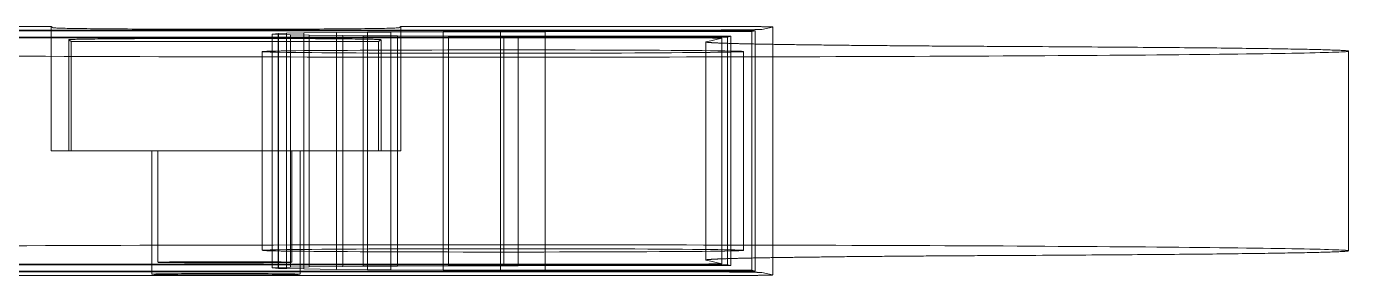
# Model space of a CAD drawing. Header units: millimetres. Extents: x 441.5 to 499.2, y 301.4 to 307.2.
# Drawn here: x 468.41 to 499.21, y 301.37 to 307.19 of the extents above; entities that cross this region are included whole.
import ezdxf

# ---------------------------------------------------------------- set-up
doc = ezdxf.new("R2010")
doc.units = ezdxf.units.MM
doc.layers.get('0').update_dxf_attribs({"true_color": 0xc2ced6})

# ---------------------------------------------------------------- blocks, each defined once
blk = doc.blocks.new('A$C53421767')
at = {"color": 0, "linetype": 'Continuous', "lineweight": 0, "extrusion": (0, 1, 0)}
for p, q in [((11.06, 2.824), (-24.153, 2.824)), ((-23.99, 2.805), (12.665, 2.805)), ((-11.307, 2.91), (-3.741, 2.91)), ((-3.741, 0), (-3.741, 2.91)), ((-3.741, 2.91), (-3.698, 2.877)), ((4.177, 2.775), (3.631, 2.772)), ((5.394, 2.781), (4.177, 2.775)), ((4.177, -2.775), (4.177, 2.775)), ((4.359, 2.877), (4.408, 2.91)), ((4.408, 2.91), (11.394, 2.91)), ((4.408, 0), (4.408, 2.91)), ((6.73, 2.785), (5.394, 2.781)), ((5.394, -2.781), (5.394, 2.781)), ((7.773, 2.786), (6.73, 2.785)), ((6.73, -2.785), (6.73, 2.785)), ((12.585, 2.787), (7.773, 2.786)), ((7.773, -2.786), (7.773, 2.786)), ((12.665, 2.805), (12.585, 2.787)), ((12.585, -2.787), (12.585, 2.787)), ((12.665, -2.805), (12.665, 2.805)), ((13.07, 2.895), (12.815, 2.838)), ((13.071, -2.896), (13.071, 2.895)), ((12.021, 2.661), (-22.759, 2.661)), ((-22.616, 2.644), (10.378, 2.644)), ((-3.333, 2.599), (-3.278, 2.557)), ((-3.333, 0), (-3.333, 2.599)), ((-3.278, 2.557), (3.882, 2.557)), ((-3.278, 0), (-3.278, 2.557)), ((1.559, 2.742), (1.41, 2.731)), ((1.41, -2.731), (1.41, 2.731)), ((1.41, 2.731), (1.547, 2.72)), ((1.547, -2.72), (1.547, 2.72)), ((1.547, 2.72), (1.833, 2.712)), ((1.741, 2.748), (1.559, 2.742)), ((1.559, -2.742), (1.559, 2.742)), ((2.143, 2.756), (1.741, 2.748)), ((1.741, -2.748), (1.741, 2.748)), ((1.833, -2.712), (1.833, 2.712)), ((1.833, 2.712), (2.267, 2.704)), ((2.906, 2.765), (2.143, 2.756)), ((2.143, -2.756), (2.143, 2.756)), ((2.267, -2.704), (2.267, 2.704)), ((2.267, 2.704), (3.054, 2.696)), ((3.631, 2.772), (2.906, 2.765)), ((2.906, -2.765), (2.906, 2.765)), ((3.054, -2.696), (3.054, 2.696)), ((3.054, 2.696), (3.528, 2.692)), ((3.528, -2.692), (3.528, 2.692)), ((3.528, 2.692), (4.325, 2.687)), ((3.631, -2.772), (3.631, 2.772)), ((3.882, 2.557), (3.944, 2.599)), ((3.882, 0), (3.882, 2.557)), ((3.945, 0), (3.945, 2.599)), ((4.325, -2.687), (4.325, 2.687)), ((4.325, 2.687), (5.516, 2.682)), ((5.516, -2.682), (5.516, 2.682)), ((5.516, 2.682), (6.808, 2.679)), ((6.808, -2.679), (6.808, 2.679)), ((6.808, 2.679), (7.141, 2.679)), ((7.141, -2.679), (7.141, 2.679)), ((7.141, 2.679), (12.098, 2.678)), ((11.516, -2.546), (11.516, 2.546)), ((11.887, 2.632), (11.527, 2.551)), ((11.889, -2.632), (11.889, 2.632)), ((12.098, 2.678), (12.021, 2.661)), ((12.021, -2.661), (12.021, 2.661)), ((12.098, -2.678), (12.098, 2.678)), ((1.173, -2.32), (1.173, 2.32)), ((12.388, -2.322), (12.388, 2.322)), ((26.489, -2.331), (26.489, 2.331)), ((4.408, 0), (-3.741, 0)), ((-3.741, 0), (-3.698, 0)), ((-3.333, 0), (-3.278, 0)), ((-3.278, 0), (3.882, 0)), ((-1.396, -2.877), (-1.396, 0)), ((-1.253, -2.599), (-1.253, 0)), ((1.865, -2.599), (1.865, 0)), ((2.057, -2.877), (2.057, 0)), ((3.882, 0), (3.944, 0)), ((4.359, 0), (4.408, 0)), ((12.021, -2.661), (-22.759, -2.661)), ((-22.616, -2.644), (10.378, -2.644)), ((1.41, -2.731), (1.547, -2.72)), ((1.559, -2.742), (1.41, -2.731)), ((1.547, -2.72), (1.833, -2.712)), ((1.741, -2.748), (1.559, -2.742)), ((2.143, -2.756), (1.741, -2.748)), ((1.833, -2.712), (2.267, -2.704)), ((2.906, -2.765), (2.143, -2.756)), ((2.267, -2.704), (3.054, -2.696)), ((3.631, -2.772), (2.906, -2.765)), ((3.054, -2.696), (3.528, -2.692)), ((3.528, -2.692), (4.325, -2.687)), ((4.177, -2.775), (3.631, -2.772)), ((4.325, -2.687), (5.516, -2.682)), ((5.516, -2.682), (6.808, -2.679)), ((6.808, -2.679), (7.141, -2.679)), ((7.141, -2.679), (12.098, -2.678)), ((11.887, -2.632), (11.527, -2.551)), ((12.098, -2.678), (12.021, -2.661)), ((11.06, -2.824), (-24.153, -2.824)), ((-23.99, -2.805), (12.665, -2.805)), ((-11.307, -2.91), (4.408, -2.91)), ((5.394, -2.781), (4.177, -2.775)), ((4.408, -2.91), (11.394, -2.91)), ((6.73, -2.785), (5.394, -2.781)), ((7.773, -2.786), (6.73, -2.785)), ((12.585, -2.787), (7.773, -2.786)), ((12.665, -2.805), (12.585, -2.787)), ((13.07, -2.895), (12.815, -2.838))]:
    blk.add_line(p, q, dxfattribs=at)
at = {"color": 0, "linetype": 'Continuous', "lineweight": 0}
for points in [[(4.359, 2.877), (4.355, 2.876), (4.347, 2.875), (4.334, 2.874), (4.317, 2.873), (4.295, 2.872), (4.27, 2.87), (4.24, 2.869), (4.206, 2.868), (4.167, 2.867), (4.125, 2.866), (4.078, 2.865), (4.027, 2.864), (3.973, 2.863), (3.914, 2.862), (3.852, 2.861), (3.785, 2.86), (3.715, 2.859), (3.642, 2.858), (3.565, 2.857), (3.484, 2.856), (3.4, 2.855), (3.313, 2.854), (3.222, 2.854), (3.129, 2.853), (3.033, 2.852), (2.933, 2.851), (2.831, 2.85), (2.726, 2.85), (2.619, 2.849), (2.509, 2.848), (2.397, 2.848), (2.283, 2.847), (2.167, 2.847), (2.048, 2.846), (1.928, 2.846), (1.806, 2.845), (1.683, 2.845), (1.558, 2.845), (1.432, 2.844), (1.305, 2.844), (1.177, 2.844), (1.048, 2.843), (0.918, 2.843), (0.787, 2.843), (0.656, 2.843), (0.525, 2.843), (0.393, 2.843), (0.262, 2.843), (0.13, 2.843), (-0.001, 2.843), (-0.132, 2.843), (-0.263, 2.843), (-0.392, 2.843), (-0.522, 2.844), (-0.65, 2.844), (-0.777, 2.844), (-0.903, 2.845), (-1.028, 2.845), (-1.151, 2.845), (-1.273, 2.846), (-1.393, 2.846), (-1.511, 2.847), (-1.627, 2.847), (-1.741, 2.848), (-1.853, 2.848), (-1.963, 2.849), (-2.07, 2.85), (-2.175, 2.85), (-2.277, 2.851), (-2.376, 2.852), (-2.472, 2.853), (-2.566, 2.853), (-2.656, 2.854), (-2.743, 2.855), (-2.827, 2.856), (-2.907, 2.857), (-2.984, 2.858), (-3.057, 2.859), (-3.127, 2.86), (-3.193, 2.861), (-3.256, 2.862), (-3.314, 2.863), (-3.368, 2.864), (-3.419, 2.865), (-3.465, 2.866), (-3.508, 2.867), (-3.546, 2.868), (-3.58, 2.869), (-3.61, 2.87), (-3.635, 2.872), (-3.656, 2.873), (-3.673, 2.874), (-3.686, 2.875), (-3.694, 2.876), (-3.698, 2.877)], [(12.815, 2.838), (12.813, 2.838), (12.811, 2.838), (12.809, 2.837), (12.806, 2.837), (12.803, 2.837), (12.799, 2.837), (12.795, 2.836), (12.79, 2.836), (12.785, 2.836), (12.779, 2.836), (12.773, 2.835), (12.767, 2.835), (12.76, 2.835), (12.752, 2.835), (12.744, 2.835), (12.736, 2.834), (12.727, 2.834), (12.718, 2.834), (12.709, 2.834), (12.699, 2.833), (12.688, 2.833), (12.677, 2.833), (12.666, 2.833), (12.654, 2.833), (12.642, 2.832), (12.63, 2.832), (12.617, 2.832), (12.604, 2.832), (12.59, 2.831), (12.576, 2.831), (12.561, 2.831), (12.546, 2.831), (12.531, 2.831), (12.515, 2.83), (12.499, 2.83), (12.483, 2.83), (12.466, 2.83), (12.449, 2.83), (12.431, 2.829), (12.413, 2.829), (12.395, 2.829), (12.377, 2.829), (12.358, 2.829), (12.339, 2.829), (12.319, 2.828), (12.299, 2.828), (12.279, 2.828), (12.258, 2.828), (12.238, 2.828), (12.216, 2.828), (12.195, 2.827), (12.173, 2.827), (12.151, 2.827), (12.129, 2.827), (12.107, 2.827), (12.084, 2.827), (12.061, 2.827), (12.037, 2.826), (12.014, 2.826), (11.99, 2.826), (11.966, 2.826), (11.942, 2.826), (11.917, 2.826), (11.893, 2.826), (11.868, 2.826), (11.843, 2.825), (11.817, 2.825), (11.792, 2.825), (11.766, 2.825), (11.74, 2.825), (11.715, 2.825), (11.688, 2.825), (11.662, 2.825), (11.636, 2.825), (11.609, 2.825), (11.582, 2.825), (11.556, 2.824), (11.529, 2.824), (11.502, 2.824), (11.474, 2.824), (11.447, 2.824), (11.42, 2.824), (11.392, 2.824), (11.365, 2.824), (11.337, 2.824), (11.31, 2.824), (11.282, 2.824), (11.255, 2.824), (11.227, 2.824), (11.199, 2.824), (11.171, 2.824), (11.144, 2.824), (11.116, 2.824), (11.088, 2.824), (11.06, 2.824)], [(11.394, 2.91), (11.422, 2.91), (11.45, 2.91), (11.478, 2.91), (11.506, 2.91), (11.534, 2.91), (11.562, 2.91), (11.59, 2.91), (11.618, 2.91), (11.645, 2.91), (11.673, 2.91), (11.701, 2.91), (11.728, 2.91), (11.755, 2.91), (11.783, 2.91), (11.81, 2.91), (11.837, 2.91), (11.864, 2.91), (11.89, 2.909), (11.917, 2.909), (11.943, 2.909), (11.97, 2.909), (11.996, 2.909), (12.022, 2.909), (12.047, 2.909), (12.073, 2.909), (12.098, 2.909), (12.124, 2.909), (12.149, 2.909), (12.173, 2.908), (12.198, 2.908), (12.222, 2.908), (12.246, 2.908), (12.27, 2.908), (12.294, 2.908), (12.317, 2.908), (12.34, 2.908), (12.363, 2.907), (12.385, 2.907), (12.407, 2.907), (12.429, 2.907), (12.451, 2.907), (12.472, 2.907), (12.494, 2.907), (12.514, 2.906), (12.535, 2.906), (12.555, 2.906), (12.575, 2.906), (12.594, 2.906), (12.613, 2.906), (12.632, 2.905), (12.651, 2.905), (12.669, 2.905), (12.687, 2.905), (12.704, 2.905), (12.721, 2.905), (12.738, 2.904), (12.754, 2.904), (12.77, 2.904), (12.786, 2.904), (12.801, 2.904), (12.816, 2.903), (12.831, 2.903), (12.845, 2.903), (12.858, 2.903), (12.872, 2.902), (12.884, 2.902), (12.897, 2.902), (12.909, 2.902), (12.921, 2.902), (12.932, 2.901), (12.943, 2.901), (12.953, 2.901), (12.963, 2.901), (12.972, 2.901), (12.982, 2.9), (12.99, 2.9), (12.998, 2.9), (13.006, 2.9), (13.014, 2.899), (13.021, 2.899), (13.027, 2.899), (13.033, 2.899), (13.039, 2.898), (13.044, 2.898), (13.049, 2.898), (13.053, 2.898), (13.057, 2.897), (13.06, 2.897), (13.063, 2.897), (13.066, 2.897), (13.068, 2.896), (13.069, 2.896), (13.07, 2.896), (13.071, 2.896), (13.071, 2.895)], [(13.071, 2.895), (13.071, 2.895), (13.071, 2.895), (13.071, 2.895), (13.071, 2.895), (13.071, 2.895), (13.071, 2.895), (13.071, 2.895), (13.071, 2.895), (13.071, 2.895), (13.071, 2.895), (13.071, 2.895), (13.071, 2.895), (13.071, 2.895), (13.071, 2.895), (13.071, 2.895), (13.071, 2.895), (13.071, 2.895), (13.071, 2.895), (13.071, 2.895), (13.071, 2.895), (13.071, 2.895), (13.071, 2.895), (13.071, 2.895), (13.071, 2.895), (13.071, 2.895), (13.071, 2.895), (13.071, 2.895), (13.071, 2.895), (13.071, 2.895), (13.071, 2.895), (13.071, 2.895), (13.071, 2.895), (13.071, 2.895), (13.071, 2.895), (13.071, 2.895), (13.071, 2.895), (13.071, 2.895), (13.071, 2.895), (13.071, 2.895), (13.071, 2.895), (13.071, 2.895), (13.071, 2.895), (13.071, 2.895), (13.071, 2.895), (13.071, 2.895), (13.071, 2.895), (13.071, 2.895), (13.071, 2.895), (13.071, 2.895), (13.071, 2.895), (13.071, 2.895), (13.071, 2.895), (13.071, 2.895), (13.071, 2.895), (13.071, 2.895), (13.071, 2.895), (13.071, 2.895), (13.071, 2.895), (13.071, 2.895), (13.071, 2.895), (13.071, 2.895), (13.071, 2.895), (13.071, 2.895), (13.071, 2.895), (13.071, 2.895), (13.071, 2.895), (13.071, 2.895), (13.071, 2.895), (13.071, 2.895), (13.071, 2.895), (13.07, 2.895), (13.07, 2.895), (13.07, 2.895), (13.07, 2.895), (13.07, 2.895), (13.07, 2.895), (13.07, 2.895), (13.07, 2.895), (13.07, 2.895), (13.07, 2.895), (13.07, 2.895), (13.07, 2.895), (13.07, 2.895), (13.07, 2.895), (13.07, 2.895), (13.07, 2.895), (13.07, 2.895), (13.07, 2.895), (13.07, 2.895), (13.07, 2.895), (13.07, 2.895), (13.07, 2.895), (13.07, 2.895), (13.07, 2.895), (13.07, 2.895)], [(-1.232, 2.202), (-1.677, 2.203), (-2.121, 2.205), (-2.562, 2.206), (-3.001, 2.208), (-3.439, 2.209), (-3.874, 2.211), (-4.307, 2.212), (-4.738, 2.214)], [(-3.333, 2.599), (-3.332, 2.6), (-3.327, 2.601), (-3.318, 2.602), (-3.306, 2.603), (-3.289, 2.604), (-3.268, 2.604), (-3.244, 2.605), (-3.215, 2.606), (-3.183, 2.607), (-3.147, 2.608), (-3.107, 2.609), (-3.063, 2.61), (-3.016, 2.611), (-2.964, 2.612), (-2.91, 2.612), (-2.851, 2.613), (-2.789, 2.614), (-2.724, 2.615), (-2.655, 2.616), (-2.583, 2.616), (-2.508, 2.617), (-2.43, 2.618), (-2.348, 2.619), (-2.264, 2.619), (-2.176, 2.62), (-2.086, 2.621), (-1.994, 2.621), (-1.898, 2.622), (-1.801, 2.622), (-1.7, 2.623), (-1.598, 2.623), (-1.493, 2.624), (-1.387, 2.624), (-1.278, 2.625), (-1.168, 2.625), (-1.056, 2.626), (-0.943, 2.626), (-0.828, 2.626), (-0.712, 2.626), (-0.594, 2.627), (-0.476, 2.627), (-0.357, 2.627), (-0.237, 2.627), (-0.116, 2.627), (0.005, 2.627), (0.126, 2.628), (0.248, 2.628), (0.369, 2.628), (0.491, 2.628), (0.612, 2.627), (0.733, 2.627), (0.854, 2.627), (0.974, 2.627), (1.093, 2.627), (1.211, 2.627), (1.328, 2.626), (1.444, 2.626), (1.559, 2.626), (1.673, 2.626), (1.785, 2.625), (1.895, 2.625), (2.003, 2.624), (2.11, 2.624), (2.214, 2.623), (2.316, 2.623), (2.416, 2.622), (2.514, 2.622), (2.609, 2.621), (2.702, 2.621), (2.792, 2.62), (2.879, 2.619), (2.963, 2.619), (3.045, 2.618), (3.123, 2.617), (3.198, 2.616), (3.27, 2.616), (3.339, 2.615), (3.404, 2.614), (3.465, 2.613), (3.524, 2.612), (3.578, 2.612), (3.629, 2.611), (3.677, 2.61), (3.72, 2.609), (3.76, 2.608), (3.796, 2.607), (3.828, 2.606), (3.857, 2.605), (3.881, 2.605), (3.902, 2.604), (3.918, 2.603), (3.931, 2.602), (3.939, 2.601), (3.944, 2.6), (3.944, 2.599)], [(10.378, 2.644), (10.404, 2.644), (10.43, 2.644), (10.457, 2.644), (10.483, 2.644), (10.509, 2.644), (10.535, 2.644), (10.56, 2.644), (10.586, 2.644), (10.612, 2.644), (10.638, 2.644), (10.663, 2.644), (10.689, 2.644), (10.714, 2.644), (10.739, 2.644), (10.764, 2.644), (10.789, 2.644), (10.814, 2.644), (10.839, 2.644), (10.864, 2.643), (10.888, 2.643), (10.912, 2.643), (10.937, 2.643), (10.96, 2.643), (10.984, 2.643), (11.008, 2.643), (11.031, 2.643), (11.054, 2.643), (11.077, 2.643), (11.1, 2.643), (11.123, 2.643), (11.145, 2.642), (11.167, 2.642), (11.189, 2.642), (11.211, 2.642), (11.232, 2.642), (11.253, 2.642), (11.274, 2.642), (11.295, 2.642), (11.315, 2.642), (11.335, 2.641), (11.355, 2.641), (11.374, 2.641), (11.393, 2.641), (11.412, 2.641), (11.431, 2.641), (11.449, 2.641), (11.467, 2.64), (11.485, 2.64), (11.502, 2.64), (11.519, 2.64), (11.536, 2.64), (11.552, 2.64), (11.568, 2.64), (11.584, 2.639), (11.599, 2.639), (11.614, 2.639), (11.628, 2.639), (11.643, 2.639), (11.656, 2.639), (11.67, 2.638), (11.683, 2.638), (11.696, 2.638), (11.708, 2.638), (11.72, 2.638), (11.732, 2.637), (11.743, 2.637), (11.754, 2.637), (11.764, 2.637), (11.774, 2.637), (11.784, 2.637), (11.793, 2.636), (11.802, 2.636), (11.81, 2.636), (11.818, 2.636), (11.825, 2.636), (11.833, 2.635), (11.839, 2.635), (11.846, 2.635), (11.851, 2.635), (11.857, 2.635), (11.862, 2.634), (11.867, 2.634), (11.871, 2.634), (11.874, 2.634), (11.878, 2.634), (11.881, 2.633), (11.883, 2.633), (11.885, 2.633), (11.887, 2.633), (11.888, 2.633), (11.889, 2.632), (11.889, 2.632), (11.889, 2.632), (11.888, 2.632), (11.887, 2.632)], [(13.071, 2.491), (13.037, 2.491), (13.003, 2.492), (12.969, 2.493), (12.936, 2.493), (12.903, 2.494), (12.87, 2.494), (12.838, 2.495), (12.806, 2.495), (12.775, 2.496), (12.744, 2.497), (12.713, 2.497), (12.683, 2.498), (12.653, 2.498), (12.623, 2.499), (12.594, 2.5), (12.565, 2.5), (12.537, 2.501), (12.508, 2.501), (12.481, 2.502), (12.453, 2.503), (12.426, 2.503), (12.4, 2.504), (12.373, 2.505), (12.348, 2.505), (12.322, 2.506), (12.297, 2.506), (12.272, 2.507), (12.248, 2.508), (12.224, 2.508), (12.201, 2.509), (12.177, 2.509), (12.155, 2.51), (12.132, 2.511), (12.11, 2.511), (12.089, 2.512), (12.067, 2.513), (12.046, 2.513), (12.026, 2.514), (12.006, 2.514), (11.986, 2.515), (11.967, 2.516), (11.948, 2.516), (11.93, 2.517), (11.912, 2.518), (11.894, 2.518), (11.877, 2.519), (11.86, 2.52), (11.843, 2.52), (11.827, 2.521), (11.811, 2.521), (11.796, 2.522), (11.781, 2.523), (11.767, 2.523), (11.753, 2.524), (11.739, 2.525), (11.726, 2.525), (11.713, 2.526), (11.7, 2.527), (11.688, 2.527), (11.676, 2.528), (11.665, 2.529), (11.654, 2.529), (11.644, 2.53), (11.634, 2.531), (11.624, 2.531), (11.615, 2.532), (11.606, 2.533), (11.598, 2.533), (11.59, 2.534), (11.582, 2.535), (11.575, 2.535), (11.568, 2.536), (11.562, 2.537), (11.556, 2.537), (11.55, 2.538), (11.545, 2.538), (11.54, 2.539), (11.536, 2.54), (11.532, 2.54), (11.529, 2.541), (11.526, 2.542), (11.523, 2.542), (11.521, 2.543), (11.519, 2.544), (11.518, 2.544), (11.517, 2.545), (11.516, 2.546), (11.516, 2.547), (11.516, 2.547), (11.517, 2.548), (11.518, 2.549), (11.52, 2.549), (11.522, 2.55), (11.524, 2.551), (11.527, 2.551)], [(18.746, 2.439), (18.669, 2.44), (18.592, 2.44), (18.516, 2.441), (18.44, 2.441), (18.365, 2.441), (18.29, 2.442), (18.215, 2.442), (18.14, 2.443), (18.066, 2.443), (17.992, 2.444), (17.918, 2.444), (17.845, 2.444), (17.772, 2.445), (17.699, 2.445), (17.627, 2.446), (17.555, 2.446), (17.483, 2.447), (17.412, 2.447), (17.34, 2.448), (17.27, 2.448), (17.199, 2.449), (17.129, 2.449), (17.06, 2.449), (16.99, 2.45), (16.921, 2.45), (16.853, 2.451), (16.784, 2.451), (16.717, 2.452), (16.649, 2.452), (16.582, 2.453), (16.515, 2.453), (16.448, 2.454), (16.382, 2.454), (16.316, 2.455), (16.251, 2.455), (16.186, 2.456), (16.121, 2.456), (16.057, 2.457), (15.993, 2.457), (15.93, 2.458), (15.867, 2.458), (15.804, 2.459), (15.741, 2.46), (15.679, 2.46), (15.618, 2.461), (15.557, 2.461), (15.496, 2.462), (15.435, 2.462), (15.375, 2.463), (15.316, 2.463), (15.256, 2.464), (15.197, 2.464), (15.139, 2.465), (15.081, 2.466), (15.023, 2.466), (14.966, 2.467), (14.909, 2.467), (14.853, 2.468), (14.797, 2.468), (14.741, 2.469), (14.686, 2.47), (14.631, 2.47), (14.577, 2.471), (14.523, 2.471), (14.47, 2.472), (14.417, 2.473), (14.364, 2.473), (14.312, 2.474), (14.26, 2.474), (14.209, 2.475), (14.158, 2.476), (14.107, 2.476), (14.057, 2.477), (14.008, 2.477), (13.959, 2.478), (13.91, 2.479), (13.862, 2.479), (13.814, 2.48), (13.767, 2.48), (13.72, 2.481), (13.673, 2.482), (13.627, 2.482), (13.582, 2.483), (13.537, 2.484), (13.492, 2.484), (13.448, 2.485), (13.404, 2.486), (13.361, 2.486), (13.318, 2.487), (13.276, 2.488), (13.234, 2.488), (13.193, 2.489), (13.152, 2.49), (13.111, 2.49), (13.071, 2.491)], [(26.489, 2.331), (26.484, 2.328), (26.47, 2.325), (26.447, 2.322), (26.414, 2.319), (26.372, 2.316), (26.321, 2.313), (26.26, 2.31), (26.191, 2.308), (26.112, 2.305), (26.025, 2.302), (25.929, 2.299), (25.824, 2.296), (25.71, 2.293), (25.588, 2.29), (25.457, 2.287), (25.317, 2.285), (25.17, 2.282), (25.014, 2.279), (24.85, 2.276), (24.678, 2.274), (24.497, 2.271), (24.31, 2.268), (24.114, 2.266), (23.911, 2.263), (23.7, 2.26), (23.482, 2.258), (23.257, 2.255), (23.024, 2.253), (22.785, 2.251), (22.538, 2.248), (22.285, 2.246), (22.025, 2.244), (21.759, 2.241), (21.487, 2.239), (21.208, 2.237), (20.923, 2.235), (20.632, 2.233), (20.335, 2.231), (20.033, 2.229), (19.725, 2.227), (19.412, 2.225), (19.093, 2.223), (18.77, 2.221), (18.441, 2.219), (18.108, 2.218), (17.77, 2.216), (17.428, 2.214), (17.081, 2.213), (16.73, 2.211), (16.375, 2.21), (16.016, 2.208), (15.653, 2.207), (15.287, 2.206), (14.917, 2.205), (14.544, 2.203), (14.168, 2.202), (13.789, 2.201), (13.407, 2.2), (13.023, 2.199), (12.636, 2.198), (12.247, 2.197), (11.855, 2.197), (11.462, 2.196), (11.066, 2.195), (10.669, 2.194), (10.271, 2.194), (9.871, 2.193), (9.47, 2.193), (9.068, 2.192), (8.665, 2.192), (8.261, 2.192), (7.857, 2.192), (7.452, 2.191), (7.047, 2.191), (6.642, 2.191), (6.237, 2.191), (5.832, 2.191), (5.427, 2.191), (5.024, 2.192), (4.621, 2.192), (4.218, 2.192), (3.817, 2.192), (3.417, 2.193), (3.018, 2.193), (2.621, 2.194), (2.226, 2.194), (1.832, 2.195), (1.441, 2.196), (1.051, 2.196), (0.664, 2.197), (0.279, 2.198), (-0.103, 2.199), (-0.482, 2.2), (-0.859, 2.201), (-1.232, 2.202)], [(18.746, 2.439), (18.9, 2.439), (19.052, 2.438), (19.204, 2.437), (19.354, 2.436), (19.503, 2.435), (19.651, 2.434), (19.797, 2.434), (19.942, 2.433), (20.086, 2.432), (20.228, 2.431), (20.369, 2.43), (20.509, 2.429), (20.647, 2.428), (20.784, 2.427), (20.919, 2.426), (21.054, 2.425), (21.186, 2.424), (21.317, 2.423), (21.447, 2.422), (21.575, 2.421), (21.702, 2.42), (21.828, 2.419), (21.951, 2.418), (22.074, 2.417), (22.195, 2.416), (22.314, 2.415), (22.432, 2.414), (22.548, 2.413), (22.663, 2.412), (22.776, 2.411), (22.887, 2.41), (22.997, 2.409), (23.105, 2.408), (23.212, 2.407), (23.317, 2.406), (23.421, 2.405), (23.523, 2.403), (23.623, 2.402), (23.722, 2.401), (23.819, 2.4), (23.914, 2.399), (24.008, 2.398), (24.1, 2.397), (24.19, 2.395), (24.279, 2.394), (24.366, 2.393), (24.451, 2.392), (24.535, 2.391), (24.617, 2.39), (24.697, 2.388), (24.776, 2.387), (24.852, 2.386), (24.927, 2.385), (25.001, 2.384), (25.072, 2.382), (25.142, 2.381), (25.21, 2.38), (25.277, 2.379), (25.341, 2.377), (25.404, 2.376), (25.465, 2.375), (25.525, 2.374), (25.582, 2.372), (25.638, 2.371), (25.692, 2.37), (25.744, 2.369), (25.795, 2.367), (25.844, 2.366), (25.891, 2.365), (25.936, 2.364), (25.979, 2.362), (26.021, 2.361), (26.061, 2.36), (26.099, 2.358), (26.135, 2.357), (26.17, 2.356), (26.203, 2.355), (26.234, 2.353), (26.263, 2.352), (26.29, 2.351), (26.316, 2.349), (26.34, 2.348), (26.362, 2.347), (26.382, 2.346), (26.401, 2.344), (26.418, 2.343), (26.433, 2.342), (26.446, 2.34), (26.457, 2.339), (26.467, 2.338), (26.475, 2.337), (26.481, 2.335), (26.485, 2.334), (26.488, 2.333), (26.489, 2.331)], [(4.359, 0), (4.355, 0), (4.347, 0), (4.334, 0), (4.317, 0), (4.295, 0), (4.27, 0), (4.24, 0), (4.206, 0), (4.167, 0), (4.125, 0), (4.078, 0), (4.027, 0), (3.973, 0), (3.914, 0), (3.852, 0), (3.785, 0), (3.715, 0), (3.642, 0), (3.565, 0), (3.484, 0), (3.4, 0), (3.313, 0), (3.222, 0), (3.129, 0), (3.033, 0), (2.933, 0), (2.831, 0), (2.726, 0), (2.619, 0), (2.509, 0), (2.397, 0), (2.283, 0), (2.167, 0), (2.048, 0), (1.928, 0), (1.806, 0), (1.683, 0), (1.558, 0), (1.432, 0), (1.305, 0), (1.177, 0), (1.048, 0), (0.918, 0), (0.787, 0), (0.656, 0), (0.525, 0), (0.393, 0), (0.262, 0), (0.13, 0), (-0.001, 0), (-0.132, 0), (-0.263, 0), (-0.392, 0), (-0.522, 0), (-0.65, 0), (-0.777, 0), (-0.903, 0), (-1.028, 0), (-1.151, 0), (-1.273, 0), (-1.393, 0), (-1.511, 0), (-1.627, 0), (-1.741, 0), (-1.853, 0), (-1.963, 0), (-2.07, 0), (-2.175, 0), (-2.277, 0), (-2.376, 0), (-2.472, 0), (-2.566, 0), (-2.656, 0), (-2.743, 0), (-2.827, 0), (-2.907, 0), (-2.984, 0), (-3.057, 0), (-3.127, 0), (-3.193, 0), (-3.256, 0), (-3.314, 0), (-3.368, 0), (-3.419, 0), (-3.465, 0), (-3.508, 0), (-3.546, 0), (-3.58, 0), (-3.61, 0), (-3.635, 0), (-3.656, 0), (-3.673, 0), (-3.686, 0), (-3.694, 0), (-3.698, 0)], [(-3.333, 0), (-3.332, 0), (-3.327, 0), (-3.318, 0), (-3.306, 0), (-3.289, 0), (-3.268, 0), (-3.244, 0), (-3.215, 0), (-3.183, 0), (-3.147, 0), (-3.107, 0), (-3.063, 0), (-3.016, 0), (-2.964, 0), (-2.91, 0), (-2.851, 0), (-2.789, 0), (-2.724, 0), (-2.655, 0), (-2.583, 0), (-2.508, 0), (-2.43, 0), (-2.348, 0), (-2.264, 0), (-2.176, 0), (-2.086, 0), (-1.994, 0), (-1.898, 0), (-1.801, 0), (-1.7, 0), (-1.598, 0), (-1.493, 0), (-1.387, 0), (-1.278, 0), (-1.168, 0), (-1.056, 0), (-0.943, 0), (-0.828, 0), (-0.712, 0), (-0.594, 0), (-0.476, 0), (-0.357, 0), (-0.237, 0), (-0.116, 0), (0.005, 0), (0.126, 0), (0.248, 0), (0.369, 0), (0.491, 0), (0.612, 0), (0.733, 0), (0.854, 0), (0.974, 0), (1.093, 0), (1.211, 0), (1.328, 0), (1.444, 0), (1.559, 0), (1.673, 0), (1.785, 0), (1.895, 0), (2.003, 0), (2.11, 0), (2.214, 0), (2.316, 0), (2.416, 0), (2.514, 0), (2.609, 0), (2.702, 0), (2.792, 0), (2.879, 0), (2.963, 0), (3.045, 0), (3.123, 0), (3.198, 0), (3.27, 0), (3.339, 0), (3.404, 0), (3.465, 0), (3.524, 0), (3.578, 0), (3.629, 0), (3.677, 0), (3.72, 0), (3.76, 0), (3.796, 0), (3.828, 0), (3.857, 0), (3.881, 0), (3.902, 0), (3.918, 0), (3.931, 0), (3.939, 0), (3.944, 0), (3.944, 0)], [(-1.232, -2.202), (-1.677, -2.203), (-2.121, -2.205), (-2.562, -2.206), (-3.001, -2.208), (-3.439, -2.209), (-3.874, -2.211), (-4.307, -2.212), (-4.738, -2.214)], [(26.489, -2.331), (26.484, -2.328), (26.47, -2.325), (26.447, -2.322), (26.414, -2.319), (26.372, -2.316), (26.321, -2.313), (26.26, -2.31), (26.191, -2.308), (26.112, -2.305), (26.025, -2.302), (25.929, -2.299), (25.824, -2.296), (25.71, -2.293), (25.588, -2.29), (25.457, -2.287), (25.317, -2.285), (25.17, -2.282), (25.014, -2.279), (24.85, -2.276), (24.678, -2.274), (24.497, -2.271), (24.31, -2.268), (24.114, -2.266), (23.911, -2.263), (23.7, -2.26), (23.482, -2.258), (23.257, -2.256), (23.024, -2.253), (22.785, -2.251), (22.538, -2.248), (22.285, -2.246), (22.025, -2.244), (21.759, -2.241), (21.487, -2.239), (21.208, -2.237), (20.923, -2.235), (20.632, -2.233), (20.335, -2.231), (20.033, -2.229), (19.725, -2.227), (19.412, -2.225), (19.093, -2.223), (18.77, -2.221), (18.441, -2.219), (18.108, -2.218), (17.77, -2.216), (17.428, -2.214), (17.081, -2.213), (16.73, -2.211), (16.375, -2.21), (16.016, -2.209), (15.653, -2.207), (15.287, -2.206), (14.917, -2.205), (14.544, -2.203), (14.168, -2.202), (13.789, -2.201), (13.407, -2.2), (13.023, -2.199), (12.636, -2.198), (12.247, -2.197), (11.855, -2.197), (11.462, -2.196), (11.066, -2.195), (10.669, -2.194), (10.271, -2.194), (9.871, -2.193), (9.47, -2.193), (9.068, -2.192), (8.665, -2.192), (8.261, -2.192), (7.857, -2.192), (7.452, -2.191), (7.047, -2.191), (6.642, -2.191), (6.237, -2.191), (5.832, -2.191), (5.427, -2.191), (5.024, -2.192), (4.621, -2.192), (4.218, -2.192), (3.817, -2.192), (3.417, -2.193), (3.018, -2.193), (2.621, -2.194), (2.226, -2.194), (1.832, -2.195), (1.441, -2.196), (1.051, -2.196), (0.664, -2.197), (0.279, -2.198), (-0.103, -2.199), (-0.482, -2.2), (-0.859, -2.201), (-1.232, -2.202)], [(18.746, -2.439), (18.669, -2.44), (18.592, -2.44), (18.516, -2.441), (18.44, -2.441), (18.365, -2.441), (18.29, -2.442), (18.215, -2.442), (18.14, -2.443), (18.066, -2.443), (17.992, -2.444), (17.918, -2.444), (17.845, -2.444), (17.772, -2.445), (17.699, -2.445), (17.627, -2.446), (17.555, -2.446), (17.483, -2.447), (17.412, -2.447), (17.34, -2.448), (17.27, -2.448), (17.199, -2.449), (17.129, -2.449), (17.06, -2.449), (16.99, -2.45), (16.921, -2.45), (16.853, -2.451), (16.784, -2.451), (16.717, -2.452), (16.649, -2.452), (16.582, -2.453), (16.515, -2.453), (16.448, -2.454), (16.382, -2.454), (16.316, -2.455), (16.251, -2.455), (16.186, -2.456), (16.121, -2.456), (16.057, -2.457), (15.993, -2.457), (15.93, -2.458), (15.867, -2.458), (15.804, -2.459), (15.741, -2.46), (15.679, -2.46), (15.618, -2.461), (15.557, -2.461), (15.496, -2.462), (15.435, -2.462), (15.375, -2.463), (15.316, -2.463), (15.256, -2.464), (15.197, -2.464), (15.139, -2.465), (15.081, -2.466), (15.023, -2.466), (14.966, -2.467), (14.909, -2.467), (14.853, -2.468), (14.797, -2.468), (14.741, -2.469), (14.686, -2.47), (14.631, -2.47), (14.577, -2.471), (14.523, -2.471), (14.47, -2.472), (14.417, -2.473), (14.364, -2.473), (14.312, -2.474), (14.26, -2.474), (14.209, -2.475), (14.158, -2.476), (14.107, -2.476), (14.057, -2.477), (14.008, -2.477), (13.959, -2.478), (13.91, -2.479), (13.862, -2.479), (13.814, -2.48), (13.767, -2.48), (13.72, -2.481), (13.673, -2.482), (13.627, -2.482), (13.582, -2.483), (13.537, -2.484), (13.492, -2.484), (13.448, -2.485), (13.404, -2.486), (13.361, -2.486), (13.318, -2.487), (13.276, -2.488), (13.234, -2.488), (13.193, -2.489), (13.152, -2.49), (13.111, -2.49), (13.071, -2.491)], [(18.746, -2.439), (18.9, -2.439), (19.052, -2.438), (19.204, -2.437), (19.354, -2.436), (19.503, -2.435), (19.651, -2.434), (19.797, -2.434), (19.942, -2.433), (20.086, -2.432), (20.228, -2.431), (20.369, -2.43), (20.509, -2.429), (20.647, -2.428), (20.784, -2.427), (20.919, -2.426), (21.054, -2.425), (21.186, -2.424), (21.317, -2.423), (21.447, -2.422), (21.575, -2.421), (21.702, -2.42), (21.828, -2.419), (21.951, -2.418), (22.074, -2.417), (22.195, -2.416), (22.314, -2.415), (22.432, -2.414), (22.548, -2.413), (22.663, -2.412), (22.776, -2.411), (22.887, -2.41), (22.997, -2.409), (23.105, -2.408), (23.212, -2.407), (23.317, -2.406), (23.421, -2.405), (23.523, -2.403), (23.623, -2.402), (23.722, -2.401), (23.819, -2.4), (23.914, -2.399), (24.008, -2.398), (24.1, -2.397), (24.19, -2.395), (24.279, -2.394), (24.366, -2.393), (24.451, -2.392), (24.535, -2.391), (24.617, -2.39), (24.697, -2.388), (24.776, -2.387), (24.852, -2.386), (24.927, -2.385), (25.001, -2.384), (25.072, -2.382), (25.142, -2.381), (25.21, -2.38), (25.277, -2.379), (25.341, -2.377), (25.404, -2.376), (25.465, -2.375), (25.525, -2.374), (25.582, -2.372), (25.638, -2.371), (25.692, -2.37), (25.744, -2.369), (25.795, -2.367), (25.844, -2.366), (25.891, -2.365), (25.936, -2.364), (25.979, -2.362), (26.021, -2.361), (26.061, -2.36), (26.099, -2.359), (26.135, -2.357), (26.17, -2.356), (26.203, -2.355), (26.234, -2.353), (26.263, -2.352), (26.29, -2.351), (26.316, -2.35), (26.34, -2.348), (26.362, -2.347), (26.382, -2.346), (26.401, -2.344), (26.418, -2.343), (26.433, -2.342), (26.446, -2.34), (26.457, -2.339), (26.467, -2.338), (26.475, -2.337), (26.481, -2.335), (26.485, -2.334), (26.488, -2.333), (26.489, -2.331)], [(10.378, -2.644), (10.404, -2.644), (10.43, -2.644), (10.457, -2.644), (10.483, -2.644), (10.509, -2.644), (10.535, -2.644), (10.56, -2.644), (10.586, -2.644), (10.612, -2.644), (10.638, -2.644), (10.663, -2.644), (10.689, -2.644), (10.714, -2.644), (10.739, -2.644), (10.764, -2.644), (10.789, -2.644), (10.814, -2.644), (10.839, -2.644), (10.864, -2.644), (10.888, -2.643), (10.912, -2.643), (10.937, -2.643), (10.96, -2.643), (10.984, -2.643), (11.008, -2.643), (11.031, -2.643), (11.054, -2.643), (11.077, -2.643), (11.1, -2.643), (11.123, -2.643), (11.145, -2.642), (11.167, -2.642), (11.189, -2.642), (11.211, -2.642), (11.232, -2.642), (11.253, -2.642), (11.274, -2.642), (11.295, -2.642), (11.315, -2.642), (11.335, -2.641), (11.355, -2.641), (11.374, -2.641), (11.393, -2.641), (11.412, -2.641), (11.431, -2.641), (11.449, -2.641), (11.467, -2.64), (11.485, -2.64), (11.502, -2.64), (11.519, -2.64), (11.536, -2.64), (11.552, -2.64), (11.568, -2.64), (11.584, -2.639), (11.599, -2.639), (11.614, -2.639), (11.628, -2.639), (11.643, -2.639), (11.656, -2.639), (11.67, -2.638), (11.683, -2.638), (11.696, -2.638), (11.708, -2.638), (11.72, -2.638), (11.732, -2.637), (11.743, -2.637), (11.754, -2.637), (11.764, -2.637), (11.774, -2.637), (11.784, -2.637), (11.793, -2.636), (11.802, -2.636), (11.81, -2.636), (11.818, -2.636), (11.825, -2.636), (11.833, -2.635), (11.839, -2.635), (11.846, -2.635), (11.851, -2.635), (11.857, -2.635), (11.862, -2.634), (11.867, -2.634), (11.871, -2.634), (11.874, -2.634), (11.878, -2.634), (11.881, -2.633), (11.883, -2.633), (11.885, -2.633), (11.887, -2.633), (11.888, -2.633), (11.889, -2.632), (11.889, -2.632), (11.889, -2.632), (11.888, -2.632), (11.887, -2.632)], [(13.071, -2.491), (13.037, -2.491), (13.003, -2.492), (12.969, -2.493), (12.936, -2.493), (12.903, -2.494), (12.87, -2.494), (12.838, -2.495), (12.806, -2.496), (12.775, -2.496), (12.744, -2.497), (12.713, -2.497), (12.683, -2.498), (12.653, -2.498), (12.623, -2.499), (12.594, -2.5), (12.565, -2.5), (12.537, -2.501), (12.508, -2.501), (12.481, -2.502), (12.453, -2.503), (12.426, -2.503), (12.4, -2.504), (12.373, -2.505), (12.348, -2.505), (12.322, -2.506), (12.297, -2.506), (12.272, -2.507), (12.248, -2.508), (12.224, -2.508), (12.201, -2.509), (12.177, -2.509), (12.155, -2.51), (12.132, -2.511), (12.11, -2.511), (12.089, -2.512), (12.067, -2.513), (12.046, -2.513), (12.026, -2.514), (12.006, -2.514), (11.986, -2.515), (11.967, -2.516), (11.948, -2.516), (11.93, -2.517), (11.912, -2.518), (11.894, -2.518), (11.877, -2.519), (11.86, -2.52), (11.843, -2.52), (11.827, -2.521), (11.811, -2.521), (11.796, -2.522), (11.781, -2.523), (11.767, -2.523), (11.753, -2.524), (11.739, -2.525), (11.726, -2.525), (11.713, -2.526), (11.7, -2.527), (11.688, -2.527), (11.676, -2.528), (11.665, -2.529), (11.654, -2.529), (11.644, -2.53), (11.634, -2.531), (11.624, -2.531), (11.615, -2.532), (11.606, -2.533), (11.598, -2.533), (11.59, -2.534), (11.582, -2.535), (11.575, -2.535), (11.568, -2.536), (11.562, -2.537), (11.556, -2.537), (11.55, -2.538), (11.545, -2.539), (11.54, -2.539), (11.536, -2.54), (11.532, -2.54), (11.529, -2.541), (11.526, -2.542), (11.523, -2.542), (11.521, -2.543), (11.519, -2.544), (11.518, -2.545), (11.517, -2.545), (11.516, -2.546), (11.516, -2.547), (11.516, -2.547), (11.517, -2.548), (11.518, -2.549), (11.52, -2.549), (11.522, -2.55), (11.524, -2.551), (11.527, -2.551)], [(12.815, -2.838), (12.813, -2.838), (12.811, -2.838), (12.809, -2.837), (12.806, -2.837), (12.803, -2.837), (12.799, -2.837), (12.795, -2.836), (12.79, -2.836), (12.785, -2.836), (12.779, -2.836), (12.773, -2.836), (12.767, -2.835), (12.76, -2.835), (12.752, -2.835), (12.744, -2.835), (12.736, -2.834), (12.727, -2.834), (12.718, -2.834), (12.709, -2.834), (12.699, -2.833), (12.688, -2.833), (12.677, -2.833), (12.666, -2.833), (12.654, -2.833), (12.642, -2.832), (12.63, -2.832), (12.617, -2.832), (12.604, -2.832), (12.59, -2.831), (12.576, -2.831), (12.561, -2.831), (12.546, -2.831), (12.531, -2.831), (12.515, -2.83), (12.499, -2.83), (12.483, -2.83), (12.466, -2.83), (12.449, -2.83), (12.431, -2.829), (12.413, -2.829), (12.395, -2.829), (12.377, -2.829), (12.358, -2.829), (12.339, -2.829), (12.319, -2.828), (12.299, -2.828), (12.279, -2.828), (12.258, -2.828), (12.238, -2.828), (12.216, -2.828), (12.195, -2.827), (12.173, -2.827), (12.151, -2.827), (12.129, -2.827), (12.107, -2.827), (12.084, -2.827), (12.061, -2.827), (12.037, -2.826), (12.014, -2.826), (11.99, -2.826), (11.966, -2.826), (11.942, -2.826), (11.917, -2.826), (11.893, -2.826), (11.868, -2.826), (11.843, -2.825), (11.817, -2.825), (11.792, -2.825), (11.766, -2.825), (11.74, -2.825), (11.715, -2.825), (11.688, -2.825), (11.662, -2.825), (11.636, -2.825), (11.609, -2.825), (11.582, -2.825), (11.556, -2.824), (11.529, -2.824), (11.502, -2.824), (11.474, -2.824), (11.447, -2.824), (11.42, -2.824), (11.392, -2.824), (11.365, -2.824), (11.337, -2.824), (11.31, -2.824), (11.282, -2.824), (11.255, -2.824), (11.227, -2.824), (11.199, -2.824), (11.171, -2.824), (11.144, -2.824), (11.116, -2.824), (11.088, -2.824), (11.06, -2.824)], [(11.394, -2.91), (11.422, -2.91), (11.45, -2.91), (11.478, -2.91), (11.506, -2.91), (11.534, -2.91), (11.562, -2.91), (11.59, -2.91), (11.618, -2.91), (11.645, -2.91), (11.673, -2.91), (11.701, -2.91), (11.728, -2.91), (11.755, -2.91), (11.783, -2.91), (11.81, -2.91), (11.837, -2.91), (11.864, -2.91), (11.89, -2.909), (11.917, -2.909), (11.943, -2.909), (11.97, -2.909), (11.996, -2.909), (12.022, -2.909), (12.047, -2.909), (12.073, -2.909), (12.098, -2.909), (12.124, -2.909), (12.149, -2.909), (12.173, -2.908), (12.198, -2.908), (12.222, -2.908), (12.246, -2.908), (12.27, -2.908), (12.294, -2.908), (12.317, -2.908), (12.34, -2.908), (12.363, -2.907), (12.385, -2.907), (12.407, -2.907), (12.429, -2.907), (12.451, -2.907), (12.472, -2.907), (12.494, -2.907), (12.514, -2.906), (12.535, -2.906), (12.555, -2.906), (12.575, -2.906), (12.594, -2.906), (12.613, -2.906), (12.632, -2.905), (12.651, -2.905), (12.669, -2.905), (12.687, -2.905), (12.704, -2.905), (12.721, -2.905), (12.738, -2.904), (12.754, -2.904), (12.77, -2.904), (12.786, -2.904), (12.801, -2.904), (12.816, -2.903), (12.831, -2.903), (12.845, -2.903), (12.858, -2.903), (12.872, -2.903), (12.884, -2.902), (12.897, -2.902), (12.909, -2.902), (12.921, -2.902), (12.932, -2.901), (12.943, -2.901), (12.953, -2.901), (12.963, -2.901), (12.972, -2.901), (12.982, -2.9), (12.99, -2.9), (12.998, -2.9), (13.006, -2.9), (13.014, -2.899), (13.021, -2.899), (13.027, -2.899), (13.033, -2.899), (13.039, -2.898), (13.044, -2.898), (13.049, -2.898), (13.053, -2.898), (13.057, -2.897), (13.06, -2.897), (13.063, -2.897), (13.066, -2.897), (13.068, -2.897), (13.069, -2.896), (13.07, -2.896), (13.071, -2.896), (13.071, -2.896)], [(13.071, -2.896), (13.071, -2.896), (13.071, -2.896), (13.071, -2.896), (13.071, -2.896), (13.071, -2.896), (13.071, -2.896), (13.071, -2.896), (13.071, -2.896), (13.071, -2.895), (13.071, -2.895), (13.071, -2.895), (13.071, -2.895), (13.071, -2.895), (13.071, -2.895), (13.071, -2.895), (13.071, -2.895), (13.071, -2.895), (13.071, -2.895), (13.071, -2.895), (13.071, -2.895), (13.071, -2.895), (13.071, -2.895), (13.071, -2.895), (13.071, -2.895), (13.071, -2.895), (13.071, -2.895), (13.071, -2.895), (13.071, -2.895), (13.071, -2.895), (13.071, -2.895), (13.071, -2.895), (13.071, -2.895), (13.071, -2.895), (13.071, -2.895), (13.071, -2.895), (13.071, -2.895), (13.071, -2.895), (13.071, -2.895), (13.071, -2.895), (13.071, -2.895), (13.071, -2.895), (13.071, -2.895), (13.071, -2.895), (13.071, -2.895), (13.071, -2.895), (13.071, -2.895), (13.071, -2.895), (13.071, -2.895), (13.071, -2.895), (13.071, -2.895), (13.071, -2.895), (13.071, -2.895), (13.071, -2.895), (13.071, -2.895), (13.071, -2.895), (13.071, -2.895), (13.071, -2.895), (13.071, -2.895), (13.071, -2.895), (13.071, -2.895), (13.071, -2.895), (13.071, -2.895), (13.071, -2.895), (13.071, -2.895), (13.071, -2.895), (13.071, -2.895), (13.071, -2.895), (13.071, -2.895), (13.071, -2.895), (13.071, -2.895), (13.07, -2.895), (13.07, -2.895), (13.07, -2.895), (13.07, -2.895), (13.07, -2.895), (13.07, -2.895), (13.07, -2.895), (13.07, -2.895), (13.07, -2.895), (13.07, -2.895), (13.07, -2.895), (13.07, -2.895), (13.07, -2.895), (13.07, -2.895), (13.07, -2.895), (13.07, -2.895), (13.07, -2.895), (13.07, -2.895), (13.07, -2.895), (13.07, -2.895), (13.07, -2.895), (13.07, -2.895), (13.07, -2.895), (13.07, -2.895), (13.07, -2.895)]]:
    blk.add_lwpolyline(points, dxfattribs=at)
for points in [[(1.173, 2.32), (1.187, 2.323), (1.225, 2.326), (1.287, 2.328), (1.374, 2.331), (1.485, 2.333), (1.619, 2.336), (1.777, 2.338), (1.956, 2.34), (2.158, 2.343), (2.38, 2.345), (2.622, 2.347), (2.882, 2.349), (3.161, 2.35), (3.456, 2.352), (3.766, 2.354), (4.089, 2.355), (4.425, 2.356), (4.772, 2.357), (5.128, 2.358), (5.492, 2.359), (5.862, 2.36), (6.235, 2.36), (6.612, 2.36), (6.989, 2.36), (7.365, 2.36), (7.738, 2.36), (8.107, 2.359), (8.47, 2.359), (8.826, 2.358), (9.171, 2.357), (9.506, 2.356), (9.829, 2.354), (10.137, 2.353), (10.431, 2.351), (10.707, 2.35), (10.966, 2.348), (11.206, 2.346), (11.426, 2.344), (11.625, 2.341), (11.803, 2.339), (11.958, 2.337), (12.089, 2.334), (12.197, 2.332), (12.282, 2.329), (12.341, 2.327), (12.377, 2.324), (12.388, 2.322), (12.374, 2.319), (12.336, 2.317), (12.273, 2.314), (12.187, 2.312), (12.078, 2.309), (11.945, 2.307), (11.791, 2.304), (11.615, 2.302), (11.419, 2.3), (11.202, 2.298), (10.967, 2.296), (10.715, 2.294), (10.445, 2.292), (10.161, 2.29), (9.862, 2.289), (9.55, 2.288), (9.227, 2.286), (8.893, 2.285), (8.551, 2.284), (8.201, 2.284), (7.845, 2.283), (7.485, 2.282), (7.122, 2.282), (6.757, 2.282), (6.393, 2.282), (6.03, 2.282), (5.671, 2.283), (5.316, 2.283), (4.967, 2.284), (4.625, 2.285), (4.293, 2.286), (3.971, 2.287), (3.661, 2.288), (3.364, 2.29), (3.081, 2.291), (2.814, 2.293), (2.564, 2.295), (2.331, 2.297), (2.117, 2.299), (1.923, 2.301), (1.75, 2.303), (1.598, 2.305), (1.469, 2.308), (1.362, 2.31), (1.279, 2.313), (1.219, 2.315), (1.184, 2.318)], [(-1.396, 0), (-1.392, 0), (-1.382, 0), (-1.363, 0), (-1.338, 0), (-1.304, 0), (-1.264, 0), (-1.217, 0), (-1.163, 0), (-1.102, 0), (-1.035, 0), (-0.962, 0), (-0.883, 0), (-0.799, 0), (-0.71, 0), (-0.616, 0), (-0.518, 0), (-0.417, 0), (-0.312, 0), (-0.204, 0), (-0.094, 0), (0.018, 0), (0.132, 0), (0.246, 0), (0.361, 0), (0.476, 0), (0.59, 0), (0.702, 0), (0.814, 0), (0.923, 0), (1.029, 0), (1.132, 0), (1.232, 0), (1.328, 0), (1.419, 0), (1.506, 0), (1.587, 0), (1.663, 0), (1.733, 0), (1.796, 0), (1.853, 0), (1.904, 0), (1.948, 0), (1.984, 0), (2.013, 0), (2.035, 0), (2.05, 0), (2.056, 0), (2.056, 0), (2.047, 0), (2.032, 0), (2.009, 0), (1.978, 0), (1.94, 0), (1.896, 0), (1.844, 0), (1.786, 0), (1.722, 0), (1.652, 0), (1.576, 0), (1.494, 0), (1.408, 0), (1.317, 0), (1.221, 0), (1.122, 0), (1.019, 0), (0.914, 0), (0.805, 0), (0.695, 0), (0.584, 0), (0.471, 0), (0.357, 0), (0.244, 0), (0.131, 0), (0.018, 0), (-0.093, 0), (-0.202, 0), (-0.309, 0), (-0.413, 0), (-0.514, 0), (-0.611, 0), (-0.704, 0), (-0.793, 0), (-0.877, 0), (-0.955, 0), (-1.028, 0), (-1.096, 0), (-1.157, 0), (-1.211, 0), (-1.259, 0), (-1.3, 0), (-1.334, 0), (-1.361, 0), (-1.38, 0), (-1.392, 0)], [(-1.253, 0), (-1.25, 0), (-1.241, 0), (-1.224, 0), (-1.201, 0), (-1.171, 0), (-1.134, 0), (-1.092, 0), (-1.043, 0), (-0.988, 0), (-0.927, 0), (-0.861, 0), (-0.79, 0), (-0.714, 0), (-0.634, 0), (-0.549, 0), (-0.461, 0), (-0.369, 0), (-0.274, 0), (-0.177, 0), (-0.077, 0), (0.024, 0), (0.126, 0), (0.23, 0), (0.333, 0), (0.437, 0), (0.54, 0), (0.641, 0), (0.742, 0), (0.84, 0), (0.936, 0), (1.03, 0), (1.12, 0), (1.206, 0), (1.289, 0), (1.367, 0), (1.44, 0), (1.509, 0), (1.572, 0), (1.629, 0), (1.681, 0), (1.727, 0), (1.766, 0), (1.799, 0), (1.826, 0), (1.845, 0), (1.858, 0), (1.865, 0), (1.864, 0), (1.857, 0), (1.843, 0), (1.822, 0), (1.794, 0), (1.76, 0), (1.72, 0), (1.674, 0), (1.621, 0), (1.563, 0), (1.5, 0), (1.431, 0), (1.357, 0), (1.279, 0), (1.197, 0), (1.111, 0), (1.021, 0), (0.928, 0), (0.833, 0), (0.735, 0), (0.636, 0), (0.535, 0), (0.433, 0), (0.33, 0), (0.227, 0), (0.125, 0), (0.024, 0), (-0.077, 0), (-0.175, 0), (-0.272, 0), (-0.366, 0), (-0.457, 0), (-0.545, 0), (-0.629, 0), (-0.709, 0), (-0.785, 0), (-0.856, 0), (-0.922, 0), (-0.983, 0), (-1.038, 0), (-1.087, 0), (-1.13, 0), (-1.167, 0), (-1.198, 0), (-1.222, 0), (-1.239, 0), (-1.25, 0)], [(1.173, -2.32), (1.187, -2.323), (1.225, -2.326), (1.287, -2.328), (1.374, -2.331), (1.485, -2.333), (1.619, -2.336), (1.777, -2.338), (1.956, -2.34), (2.158, -2.343), (2.38, -2.345), (2.622, -2.347), (2.882, -2.349), (3.161, -2.35), (3.456, -2.352), (3.766, -2.354), (4.089, -2.355), (4.425, -2.356), (4.772, -2.357), (5.128, -2.358), (5.492, -2.359), (5.862, -2.36), (6.235, -2.36), (6.612, -2.36), (6.989, -2.36), (7.365, -2.36), (7.738, -2.36), (8.107, -2.359), (8.47, -2.359), (8.826, -2.358), (9.171, -2.357), (9.506, -2.356), (9.829, -2.354), (10.137, -2.353), (10.431, -2.351), (10.707, -2.35), (10.966, -2.348), (11.206, -2.346), (11.426, -2.344), (11.625, -2.341), (11.803, -2.339), (11.958, -2.337), (12.089, -2.334), (12.197, -2.332), (12.282, -2.329), (12.341, -2.327), (12.377, -2.324), (12.388, -2.322), (12.374, -2.319), (12.336, -2.317), (12.273, -2.314), (12.187, -2.312), (12.078, -2.309), (11.945, -2.307), (11.791, -2.304), (11.615, -2.302), (11.419, -2.3), (11.202, -2.298), (10.967, -2.296), (10.715, -2.294), (10.445, -2.292), (10.161, -2.29), (9.862, -2.289), (9.55, -2.288), (9.227, -2.286), (8.893, -2.285), (8.551, -2.284), (8.201, -2.284), (7.845, -2.283), (7.485, -2.282), (7.122, -2.282), (6.757, -2.282), (6.393, -2.282), (6.03, -2.282), (5.671, -2.283), (5.316, -2.283), (4.967, -2.284), (4.625, -2.285), (4.293, -2.286), (3.971, -2.287), (3.661, -2.288), (3.364, -2.29), (3.081, -2.291), (2.814, -2.293), (2.564, -2.295), (2.331, -2.297), (2.117, -2.299), (1.923, -2.301), (1.75, -2.303), (1.598, -2.305), (1.469, -2.308), (1.362, -2.31), (1.279, -2.313), (1.219, -2.315), (1.184, -2.318)], [(-1.253, -2.599), (-1.25, -2.6), (-1.241, -2.601), (-1.224, -2.601), (-1.201, -2.602), (-1.171, -2.603), (-1.134, -2.604), (-1.092, -2.604), (-1.043, -2.605), (-0.988, -2.606), (-0.927, -2.606), (-0.861, -2.607), (-0.79, -2.608), (-0.714, -2.608), (-0.634, -2.609), (-0.549, -2.609), (-0.461, -2.61), (-0.369, -2.61), (-0.274, -2.61), (-0.177, -2.611), (-0.077, -2.611), (0.024, -2.611), (0.126, -2.611), (0.23, -2.611), (0.333, -2.611), (0.437, -2.611), (0.54, -2.611), (0.641, -2.611), (0.742, -2.611), (0.84, -2.61), (0.936, -2.61), (1.03, -2.61), (1.12, -2.609), (1.206, -2.609), (1.289, -2.608), (1.367, -2.608), (1.44, -2.607), (1.509, -2.607), (1.572, -2.606), (1.629, -2.605), (1.681, -2.605), (1.727, -2.604), (1.766, -2.603), (1.799, -2.602), (1.826, -2.602), (1.845, -2.601), (1.858, -2.6), (1.865, -2.599), (1.864, -2.598), (1.857, -2.598), (1.843, -2.597), (1.822, -2.596), (1.794, -2.595), (1.76, -2.595), (1.72, -2.594), (1.674, -2.593), (1.621, -2.592), (1.563, -2.592), (1.5, -2.591), (1.431, -2.591), (1.357, -2.59), (1.279, -2.589), (1.197, -2.589), (1.111, -2.589), (1.021, -2.588), (0.928, -2.588), (0.833, -2.588), (0.735, -2.587), (0.636, -2.587), (0.535, -2.587), (0.433, -2.587), (0.33, -2.587), (0.227, -2.587), (0.125, -2.587), (0.024, -2.587), (-0.077, -2.587), (-0.175, -2.587), (-0.272, -2.588), (-0.366, -2.588), (-0.457, -2.588), (-0.545, -2.589), (-0.629, -2.589), (-0.709, -2.59), (-0.785, -2.59), (-0.856, -2.591), (-0.922, -2.591), (-0.983, -2.592), (-1.038, -2.593), (-1.087, -2.593), (-1.13, -2.594), (-1.167, -2.595), (-1.198, -2.596), (-1.222, -2.597), (-1.239, -2.597), (-1.25, -2.598)], [(-1.396, -2.877), (-1.392, -2.878), (-1.382, -2.879), (-1.363, -2.88), (-1.338, -2.881), (-1.304, -2.882), (-1.264, -2.883), (-1.217, -2.884), (-1.163, -2.885), (-1.102, -2.886), (-1.035, -2.886), (-0.962, -2.887), (-0.883, -2.888), (-0.799, -2.889), (-0.71, -2.889), (-0.616, -2.89), (-0.518, -2.89), (-0.417, -2.891), (-0.312, -2.891), (-0.204, -2.892), (-0.094, -2.892), (0.018, -2.892), (0.132, -2.892), (0.246, -2.892), (0.361, -2.892), (0.476, -2.892), (0.59, -2.892), (0.702, -2.892), (0.814, -2.892), (0.923, -2.891), (1.029, -2.891), (1.132, -2.891), (1.232, -2.89), (1.328, -2.89), (1.419, -2.889), (1.506, -2.888), (1.587, -2.888), (1.663, -2.887), (1.733, -2.886), (1.796, -2.885), (1.853, -2.884), (1.904, -2.884), (1.948, -2.883), (1.984, -2.882), (2.013, -2.881), (2.035, -2.88), (2.05, -2.879), (2.056, -2.878), (2.056, -2.877), (2.047, -2.876), (2.032, -2.875), (2.009, -2.874), (1.978, -2.873), (1.94, -2.872), (1.896, -2.871), (1.844, -2.87), (1.786, -2.869), (1.722, -2.869), (1.652, -2.868), (1.576, -2.867), (1.494, -2.866), (1.408, -2.866), (1.317, -2.865), (1.221, -2.865), (1.122, -2.864), (1.019, -2.864), (0.914, -2.863), (0.805, -2.863), (0.695, -2.863), (0.584, -2.863), (0.471, -2.863), (0.357, -2.862), (0.244, -2.862), (0.131, -2.863), (0.018, -2.863), (-0.093, -2.863), (-0.202, -2.863), (-0.309, -2.864), (-0.413, -2.864), (-0.514, -2.864), (-0.611, -2.865), (-0.704, -2.865), (-0.793, -2.866), (-0.877, -2.867), (-0.955, -2.867), (-1.028, -2.868), (-1.096, -2.869), (-1.157, -2.87), (-1.211, -2.871), (-1.259, -2.872), (-1.3, -2.872), (-1.334, -2.873), (-1.361, -2.874), (-1.38, -2.875), (-1.392, -2.876)]]:
    blk.add_lwpolyline(points, close=True, dxfattribs=at)

msp = doc.modelspace()

# ---------------------------------------------------------------- block references
msp.add_blockref('A$C53421767', (472.726, 304.282))

doc.saveas('drawing.dxf')
